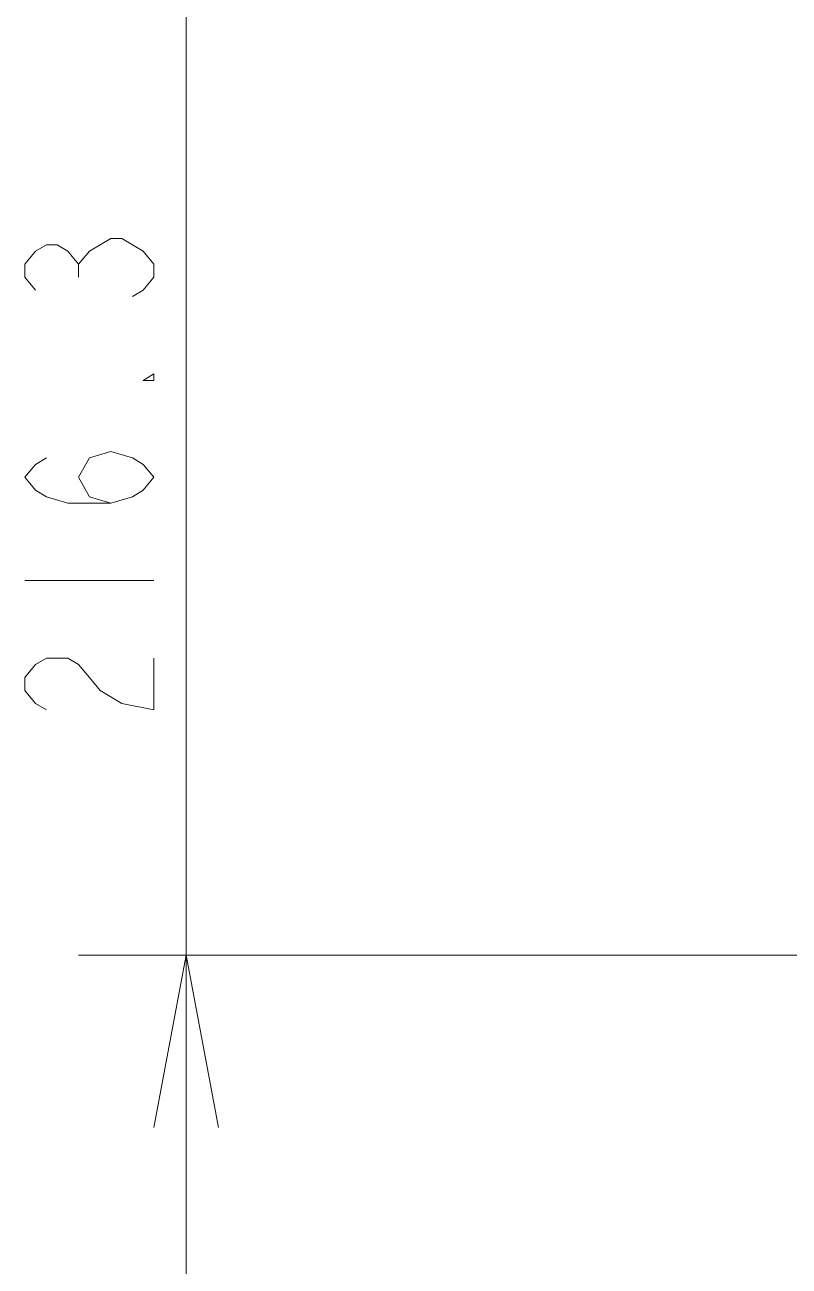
# Model space of a CAD drawing. Extents: x -382 to 1420, y -377 to 265.
# Drawn here: x -236.57 to -229.58, y -4.29 to 7.06 of the extents above; entities that cross this region are included whole.
import ezdxf

# ---------------------------------------------------------------- set-up
doc = ezdxf.new("R2010")
doc.units = 0
doc.header["$MEASUREMENT"] = 0
doc.layers.add('PDF_レイヤー 1', color=7, linetype='CONTINUOUS')

msp = doc.modelspace()

# ---------------------------------------------------------------- linework, layer by layer
at = {"layer": 'PDF_レイヤー 1', "lineweight": 0}
for points in [[(-235.09243, -25.76022), (-235.09243, 9.03669)], [(-236.47021, 4.63794), (-236.56868, 4.75599), (-236.56868, 4.87417), (-236.47021, 4.99222), (-236.37189, 5.05124), (-236.27342, 5.05124), (-236.1751, 4.99222), (-236.07664, 4.87417), (-235.97817, 4.99222), (-235.87971, 5.05124), (-235.78138, 5.11026), (-235.68292, 5.11026), (-235.5846, 5.05124), (-235.48613, 4.99222), (-235.38767, 4.87417), (-235.38767, 4.75599), (-235.48613, 4.63794), (-235.5846, 4.57892)], [(-236.07664, 4.756), (-236.07664, 4.87419)], [(-235.78138, 2.68927), (-235.97817, 2.74829), (-236.07664, 2.9255), (-235.97817, 3.1027), (-235.78138, 3.16173), (-235.5846, 3.1027), (-235.48613, 3.04354), (-235.38767, 2.9255), (-235.48613, 2.80745), (-235.5846, 2.74829), (-235.78138, 2.68927), (-236.1751, 2.68927), (-236.37189, 2.74829), (-236.47021, 2.80745), (-236.56868, 2.9255), (-236.47021, 3.04354), (-236.37189, 3.1027)], [(-236.56868, 1.98065), (-235.38767, 1.98065)], [(-236.37189, 0.79965), (-236.47021, 0.85867), (-236.56868, 0.97685), (-236.56868, 1.0949), (-236.47021, 1.21308), (-236.37189, 1.2721), (-236.1751, 1.2721), (-236.07664, 1.21308), (-235.97817, 1.0949), (-235.87971, 0.97685), (-235.68292, 0.85867), (-235.38767, 0.79965), (-235.38767, 1.2721)], [(-212.53393, -1.44502), (-236.07657, -1.44502)]]:
    msp.add_lwpolyline(points, dxfattribs=at)
for points in [[(-235.38768, 3.87026), (-235.38768, 3.81124), (-235.48615, 3.81124)], [(-235.38768, -3.01972), (-235.09243, -1.445), (-234.79718, -3.01972), (-235.09243, -1.445)]]:
    msp.add_lwpolyline(points, close=True, dxfattribs=at)

doc.saveas('drawing.dxf')
